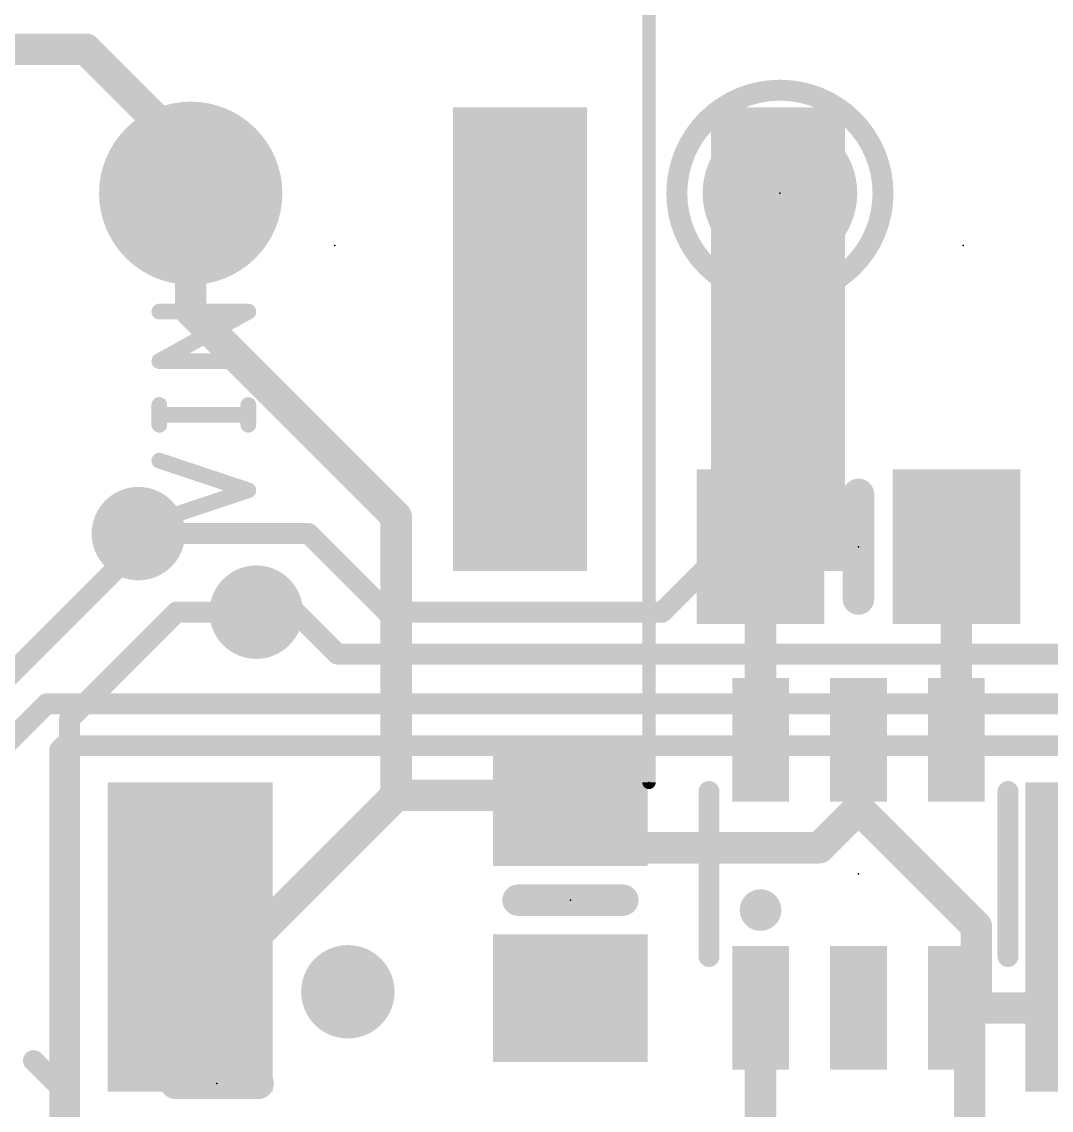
# Model space of a CAD drawing. Extents: x -44.1 to 38.2, y -17 to 24.8.
# Drawn here: x 4.71 to 14.7, y -0.01 to 10.55 of the extents above; entities that cross this region are included whole.
import ezdxf

# ---------------------------------------------------------------- set-up
doc = ezdxf.new("R2010")
doc.units = 0
for name, color, linetype in [('1', 12, 'CONTINUOUS'), ('16', 5, 'CONTINUOUS'), ('17', 110, 'CONTINUOUS'), ('18', 110, 'CONTINUOUS'), ('21', 40, 'CONTINUOUS'), ('23', 40, 'CONTINUOUS'), ('24', 6, 'CONTINUOUS'), ('47', 253, 'CONTINUOUS')]:
    doc.layers.add(name, color=color, linetype=linetype)

# ---------------------------------------------------------------- blocks, each defined once
blk = doc.blocks.new('RECT')
blk.add_solid([(-0.5, -0.5), (0.5, -0.5), (-0.5, 0.5), (0.5, 0.5)])
blk = doc.blocks.new('ROUNDP')
at = {"const_width": 0.5}
blk.add_lwpolyline([(0, -0.25, 1), (0, 0.25, 1), (0, -0.25)], format="xyb", dxfattribs=at)
blk = doc.blocks.new('PIE')
at = {"const_width": 0.5}
blk.add_lwpolyline([(0, -0.25, 1), (0, 0.25, 1), (0, -0.25)], format="xyb", dxfattribs=at)
blk = doc.blocks.new('ROUNDV')
at = {"const_width": 0.5}
blk.add_lwpolyline([(0, -0.25, 1), (0, 0.25, 1), (0, -0.25)], format="xyb", dxfattribs=at)

msp = doc.modelspace()

# ---------------------------------------------------------------- linework, layer by layer
at = {"layer": '1'}
for points, const_width in [([(6.35, 8.89), (6.35, 7.747)], 0.3048), ([(12.065, 8.89), (12.065, 7.386)], 0.2032), ([(6.35, 7.747), (8.343, 5.754)], 0.3048), ([(12.065, 7.386), (12.045, 7.366)], 0.2032), ([(8.343, 5.754), (8.343, 3.048)], 0.3048), ([(5.842, 5.588), (5.842, 5.461)], 0.2032), ([(11.877, 3.586), (11.877, 5.461)], 0.3048), ([(13.777, 3.586), (13.777, 5.461)], 0.3048), ([(5.842, 5.461), (4.445, 4.064)], 0.2032), ([(6.211, 4.826), (5.175, 3.79)], 0.2032), ([(6.985, 4.826), (6.211, 4.826)], 0.2032), ([(5.175, 3.79), (5.175, -0.274)], 0.2032), ([(12.827, 3.586), (12.827, 2.921)], 0.3048), ([(6.604, 1.309), (8.343, 3.048)], 0.3048), ([(8.343, 3.048), (9.906, 3.048)], 0.3048), ([(9.906, 3.048), (9.972, 2.982)], 0.3048), ([(9.972, 2.982), (10.033, 2.982)], 0.3048), ([(10.475, 2.54), (10.033, 2.982)], 0.3048), ([(12.827, 2.921), (12.446, 2.54)], 0.3048), ([(12.827, 2.921), (13.97, 1.778)], 0.3048), ([(12.446, 2.54), (10.475, 2.54)], 0.3048), ([(13.97, 1.778), (13.97, 0.986)], 0.3048), ([(6.604, 1.104), (6.604, 1.309)], 0.3048), ([(11.877, 0.986), (11.877, -0.513)], 0.3048), ([(13.777, 0.986), (13.97, 0.986)], 0.3048), ([(13.777, 0.986), (13.9065, 0.8565)], 0.3048), ([(13.97, 0.986), (14.889, 0.986)], 0.3048), ([(13.9065, 0.8565), (13.9065, -1.082)], 0.3048)]:
    msp.add_lwpolyline(points, dxfattribs=dict(at, const_width=const_width))
for points, const_width in [([(6.4262, 8.89, 1), (6.2738, 8.89)], 0.1524), ([(12.1158, 8.89, 1), (12.0142, 8.89)], 0.1016), ([(6.4039, 7.8009, 1), (6.2961, 7.6931)], 0.1524), ([(6.2738, 7.747, 1), (6.4262, 7.747)], 0.1524), ([(12.0091, 7.4019, 1), (12.0809, 7.3301)], 0.1016), ([(12.0142, 7.386, 1), (12.1158, 7.386)], 0.1016), ([(12.1009, 7.3501, 1), (12.0291, 7.4219)], 0.1016), ([(8.4192, 5.754, 1), (8.2668, 5.754)], 0.1524), ([(8.2891, 5.7001, 1), (8.3969, 5.8079)], 0.1524), ([(5.8928, 5.588, 1), (5.7912, 5.588)], 0.1016), ([(11.9532, 5.461, 1), (11.8008, 5.461)], 0.1524), ([(13.8532, 5.461, 1), (13.7008, 5.461)], 0.1524), ([(5.7912, 5.461, 1), (5.8928, 5.461)], 0.1016), ([(5.8779, 5.4251, 1), (5.8061, 5.4969)], 0.1016), ([(6.211, 4.8768, 1), (6.211, 4.7752)], 0.1016), ([(6.2469, 4.7901, 1), (6.1751, 4.8619)], 0.1016), ([(6.985, 4.7752, 1), (6.985, 4.8768)], 0.1016), ([(5.2258, 3.79, 1), (5.1242, 3.79)], 0.1016), ([(5.1391, 3.8259, 1), (5.2109, 3.7541)], 0.1016), ([(12.9032, 3.586, 1), (12.7508, 3.586)], 0.1524), ([(11.8008, 3.586, 1), (11.9532, 3.586)], 0.1524), ([(13.7008, 3.586, 1), (13.8532, 3.586)], 0.1524), ([(8.343, 3.1242, 1), (8.343, 2.9718)], 0.1524), ([(8.3969, 2.9941, 1), (8.2891, 3.1019)], 0.1524), ([(9.9599, 3.1019, 1), (9.8521, 2.9941)], 0.1524), ([(9.906, 2.9718, 1), (9.906, 3.1242)], 0.1524), ([(8.2668, 3.048, 1), (8.4192, 3.048)], 0.1524), ([(9.972, 3.0582, 1), (9.972, 2.9058)], 0.1524), ([(9.9181, 2.9281, 1), (10.0259, 3.0359)], 0.1524), ([(10.0869, 3.0359, 1), (9.9791, 2.9281)], 0.1524), ([(10.033, 2.9058, 1), (10.033, 3.0582)], 0.1524), ([(12.8809, 2.9749, 1), (12.7731, 2.8671)], 0.1524), ([(12.8809, 2.8671, 1), (12.7731, 2.9749)], 0.1524), ([(12.7508, 2.921, 1), (12.9032, 2.921)], 0.1524), ([(10.475, 2.6162, 1), (10.475, 2.4638)], 0.1524), ([(10.4211, 2.4861, 1), (10.5289, 2.5939)], 0.1524), ([(12.3921, 2.5939, 1), (12.4999, 2.4861)], 0.1524), ([(12.446, 2.4638, 1), (12.446, 2.6162)], 0.1524), ([(14.0462, 1.778, 1), (13.8938, 1.778)], 0.1524), ([(13.9161, 1.7241, 1), (14.0239, 1.8319)], 0.1524), ([(6.6802, 1.309, 1), (6.5278, 1.309)], 0.1524), ([(6.5501, 1.3629, 1), (6.6579, 1.2551)], 0.1524), ([(6.5278, 1.104, 1), (6.6802, 1.104)], 0.1524), ([(11.9532, 0.986, 1), (11.8008, 0.986)], 0.1524), ([(13.777, 1.0622, 1), (13.777, 0.9098)], 0.1524), ([(13.8309, 1.0399, 1), (13.7231, 0.9321)], 0.1524), ([(13.97, 1.0622, 1), (13.97, 0.9098)], 0.1524), ([(13.8938, 0.986, 1), (14.0462, 0.986)], 0.1524), ([(13.97, 0.9098, 1), (13.97, 1.0622)], 0.1524), ([(13.9827, 0.8565, 1), (13.8303, 0.8565)], 0.1524), ([(13.8526, 0.8026, 1), (13.9604, 0.9104)], 0.1524)]:
    msp.add_lwpolyline(points, format="xyb", dxfattribs=dict(at, const_width=const_width))
at = {"layer": '16'}
for points, const_width in [([(5.334, 10.287), (2.54, 10.287)], 0.3048), ([(6.35, 9.271), (5.334, 10.287)], 0.3048), ([(6.35, 8.89), (6.35, 9.271)], 0.3048), ([(12.045, 7.366), (12.045, 7.475)], 0.2032), ([(12.045, 5.949), (12.045, 7.366)], 0.2032), ([(10.922, 4.826), (12.045, 5.949)], 0.2032), ([(5.842, 5.588), (7.493, 5.588)], 0.2032), ([(8.255, 4.826), (7.493, 5.588)], 0.2032), ([(6.985, 4.826), (7.366, 4.826)], 0.2032), ([(7.7724, 4.4196), (7.366, 4.826)], 0.2032), ([(8.255, 4.826), (10.922, 4.826)], 0.2032), ([(7.7724, 4.4196), (30.0736, 4.4196)], 0.2032), ([(4.953, 3.937), (4.4196, 3.4036)], 0.2032), ([(16.891, 3.937), (4.953, 3.937)], 0.2032), ([(5.1213, 3.5306), (5.08, 3.4893)], 0.2032), ([(5.08, 3.4893), (5.08, -4.064)], 0.2032), ([(16.4084, 3.5306), (5.1213, 3.5306)], 0.2032)]:
    msp.add_lwpolyline(points, dxfattribs=dict(at, const_width=const_width))
for points, const_width in [([(5.3879, 10.3409, 1), (5.2801, 10.2331)], 0.1524), ([(5.334, 10.2108, 1), (5.334, 10.3632)], 0.1524), ([(6.4262, 9.271, 1), (6.2738, 9.271)], 0.1524), ([(6.2961, 9.2171, 1), (6.4039, 9.3249)], 0.1524), ([(6.2738, 8.89, 1), (6.4262, 8.89)], 0.1524), ([(12.0958, 7.475, 1), (11.9942, 7.475)], 0.1016), ([(12.0958, 7.366, 1), (11.9942, 7.366)], 0.1016), ([(11.9942, 7.366, 1), (12.0958, 7.366)], 0.1016), ([(12.0809, 5.9131, 1), (12.0091, 5.9849)], 0.1016), ([(11.9942, 5.949, 1), (12.0958, 5.949)], 0.1016), ([(5.842, 5.6388, 1), (5.842, 5.5372)], 0.1016), ([(7.5289, 5.6239, 1), (7.4571, 5.5521)], 0.1016), ([(7.493, 5.5372, 1), (7.493, 5.6388)], 0.1016), ([(6.985, 4.8768, 1), (6.985, 4.7752)], 0.1016), ([(7.4019, 4.8619, 1), (7.3301, 4.7901)], 0.1016), ([(7.366, 4.7752, 1), (7.366, 4.8768)], 0.1016), ([(8.255, 4.8768, 1), (8.255, 4.7752)], 0.1016), ([(8.2191, 4.7901, 1), (8.2909, 4.8619)], 0.1016), ([(10.8861, 4.8619, 1), (10.9579, 4.7901)], 0.1016), ([(10.922, 4.7752, 1), (10.922, 4.8768)], 0.1016), ([(7.7724, 4.4704, 1), (7.7724, 4.3688)], 0.1016), ([(7.7365, 4.3837, 1), (7.8083, 4.4555)], 0.1016), ([(4.953, 3.9878, 1), (4.953, 3.8862)], 0.1016), ([(4.9889, 3.9011, 1), (4.9171, 3.9729)], 0.1016), ([(5.1308, 3.4893, 1), (5.0292, 3.4893)], 0.1016), ([(5.1213, 3.5814, 1), (5.1213, 3.4798)], 0.1016), ([(5.1573, 3.4947, 1), (5.0854, 3.5665)], 0.1016), ([(5.0441, 3.5252, 1), (5.1159, 3.4533)], 0.1016)]:
    msp.add_lwpolyline(points, format="xyb", dxfattribs=dict(at, const_width=const_width))
at = {"layer": '21'}
for points, const_width in [([(12.065, 7.89, 1), (12.065, 9.89, 1), (12.065, 7.89)], 0.2032), ([(6.0452, 7.7797, 1), (6.0452, 7.7035)], 0.0762), ([(6.9273, 7.7083, 1), (6.8903, 7.7749)], 0.0762), ([(6.9088, 7.7035, 1), (6.9088, 7.7797)], 0.0762), ([(6.0452, 7.3, 1), (6.0452, 7.2238)], 0.0762), ([(6.0267, 7.2952, 1), (6.0637, 7.2286)], 0.0762), ([(6.9088, 7.2238, 1), (6.9088, 7.3)], 0.0762), ([(6.0833, 6.8357, 1), (6.0071, 6.8357)], 0.0762), ([(6.9469, 6.8357, 1), (6.8707, 6.8357)], 0.0762), ([(6.0452, 6.7778, 1), (6.0452, 6.7016)], 0.0762), ([(6.9088, 6.7016, 1), (6.9088, 6.7778)], 0.0762), ([(6.0071, 6.6438, 1), (6.0833, 6.6438)], 0.0762), ([(6.8707, 6.6438, 1), (6.9469, 6.6438)], 0.0762), ([(6.0572, 6.3322, 1), (6.0332, 6.26)], 0.0762), ([(6.9208, 5.9721, 1), (6.8968, 6.0444)], 0.0762), ([(6.8968, 5.9721, 1), (6.9208, 6.0444)], 0.0762), ([(12.9032, 5.969, 1), (12.7508, 5.969)], 0.1524), ([(6.0332, 5.7565, 1), (6.0572, 5.6842)], 0.0762), ([(12.7508, 4.953, 1), (12.9032, 4.953)], 0.1524), ([(11.4278, 3.086, 1), (11.3262, 3.086)], 0.1016), ([(14.3278, 3.086, 1), (14.2262, 3.086)], 0.1016), ([(9.525, 2.1082, 1), (9.525, 1.9558)], 0.1524), ([(10.541, 1.9558, 1), (10.541, 2.1082)], 0.1524), ([(11.877, 1.836, 1), (11.877, 2.036, 1), (11.877, 1.836)], 0.2032), ([(11.3262, 1.486, 1), (11.4278, 1.486)], 0.1016), ([(14.2262, 1.486, 1), (14.3278, 1.486)], 0.1016), ([(4.8609, 0.5119, 1), (4.7891, 0.4401)], 0.1016), ([(6.204, 0.3302, 1), (6.204, 0.1778)], 0.1524), ([(7.004, 0.1778, 1), (7.004, 0.3302)], 0.1524), ([(5.1391, 0.0901, 1), (5.2109, 0.1619)], 0.1016)]:
    msp.add_lwpolyline(points, format="xyb", dxfattribs=dict(at, const_width=const_width))
for points, const_width in [([(6.0452, 7.2619), (6.9088, 7.7416)], 0.1524), ([(6.9088, 7.7416), (6.0452, 7.7416)], 0.1524), ([(6.9088, 7.2619), (6.0452, 7.2619)], 0.1524), ([(6.0452, 6.6438), (6.0452, 6.8357)], 0.1524), ([(6.9088, 6.6438), (6.9088, 6.8357)], 0.1524), ([(6.0452, 6.7397), (6.9088, 6.7397)], 0.1524), ([(6.9088, 6.0082), (6.0452, 6.2961)], 0.1524), ([(6.0452, 5.7204), (6.9088, 6.0082)], 0.1524), ([(12.827, 4.953), (12.827, 5.969)], 0.3048), ([(11.377, 3.086), (11.377, 1.486)], 0.2032), ([(14.277, 1.486), (14.277, 3.086)], 0.2032), ([(10.541, 2.032), (9.525, 2.032)], 0.3048), ([(5.175, 0.126), (4.825, 0.476)], 0.2032), ([(6.204, 0.254), (7.004, 0.254)], 0.3048)]:
    msp.add_lwpolyline(points, dxfattribs=dict(at, const_width=const_width))
at = {"layer": '23'}
for p in [(12.065, 8.89), (12.827, 5.461), (12.827, 2.286), (10.033, 2.032), (6.604, 0.254)]:
    msp.add_point(p, dxfattribs=at)
at = {"layer": '24'}
for p in [(7.747, 8.382), (13.843, 8.382), (10.795, 3.175)]:
    msp.add_point(p, dxfattribs=at)
at = {"layer": '47', "const_width": 0.13}
msp.add_lwpolyline([(10.795, 3.175), (10.795, 21.0635)], dxfattribs=at)
at = {"layer": '47', "const_width": 0.065}
msp.add_lwpolyline([(10.7625, 3.175, 1), (10.8275, 3.175)], format="xyb", dxfattribs=at)

# ---------------------------------------------------------------- block references
at = {"layer": '1'}
for name, p, xscale, yscale in [('PIE', (12.065, 8.89), 1.5, 1.5), ('RECT', (11.877, 3.586), 0.55, 1.2), ('RECT', (12.827, 3.586), 0.55, 1.2), ('RECT', (13.777, 3.586), 0.55, 1.2), ('RECT', (11.877, 0.986), 0.55, 1.2), ('RECT', (12.827, 0.986), 0.55, 1.2), ('RECT', (13.777, 0.986), 0.55, 1.2)]:
    msp.add_blockref(name, p, dxfattribs=dict(at, xscale=xscale, yscale=yscale))
at = {"layer": '1', "xscale": 1.24, "yscale": 1.5}
for p, rotation in [((11.877, 5.461), 180), ((13.777, 5.461), 180), ((10.033, 2.982), 270), ((10.033, 1.082), 270)]:
    msp.add_blockref('RECT', p, dxfattribs=dict(at, rotation=rotation))
at = {"layer": '1', "xscale": 1.075, "rotation": 90}
msp.add_blockref('RECT', (6.604, 1.104), dxfattribs=at)
at = {"layer": '16', "xscale": 1.3, "yscale": 4.5}
for p in [(9.545, 7.475), (12.045, 7.475)]:
    msp.add_blockref('RECT', p, dxfattribs=at)
at = {"layer": '16', "xscale": 3, "yscale": 1.6, "rotation": 270}
for p in [(6.345, 1.675), (15.245, 1.675)]:
    msp.add_blockref('RECT', p, dxfattribs=at)
at = {"layer": '17', "xscale": 1.778, "yscale": 1.778, "rotation": 270}
msp.add_blockref('ROUNDP', (6.35, 8.89), dxfattribs=at)
msp.add_blockref('ROUNDP', (6.35, 8.89), dxfattribs=at)
at = {"layer": '18'}
for p, xscale, yscale in [((12.045, 7.366), 0.889, 0.889), ((12.045, 7.366), 0.889, 0.889), ((5.842, 5.588), 0.9064, 0.9064), ((5.842, 5.588), 0.9064, 0.9064), ((6.985, 4.826), 0.9064, 0.9064), ((6.985, 4.826), 0.9064, 0.9064), ((7.874, 1.143), 0.9064, 0.9064), ((7.874, 1.143), 0.9064, 0.9064)]:
    msp.add_blockref('ROUNDV', p, dxfattribs=dict(at, xscale=xscale, yscale=yscale))

doc.saveas('drawing.dxf')
